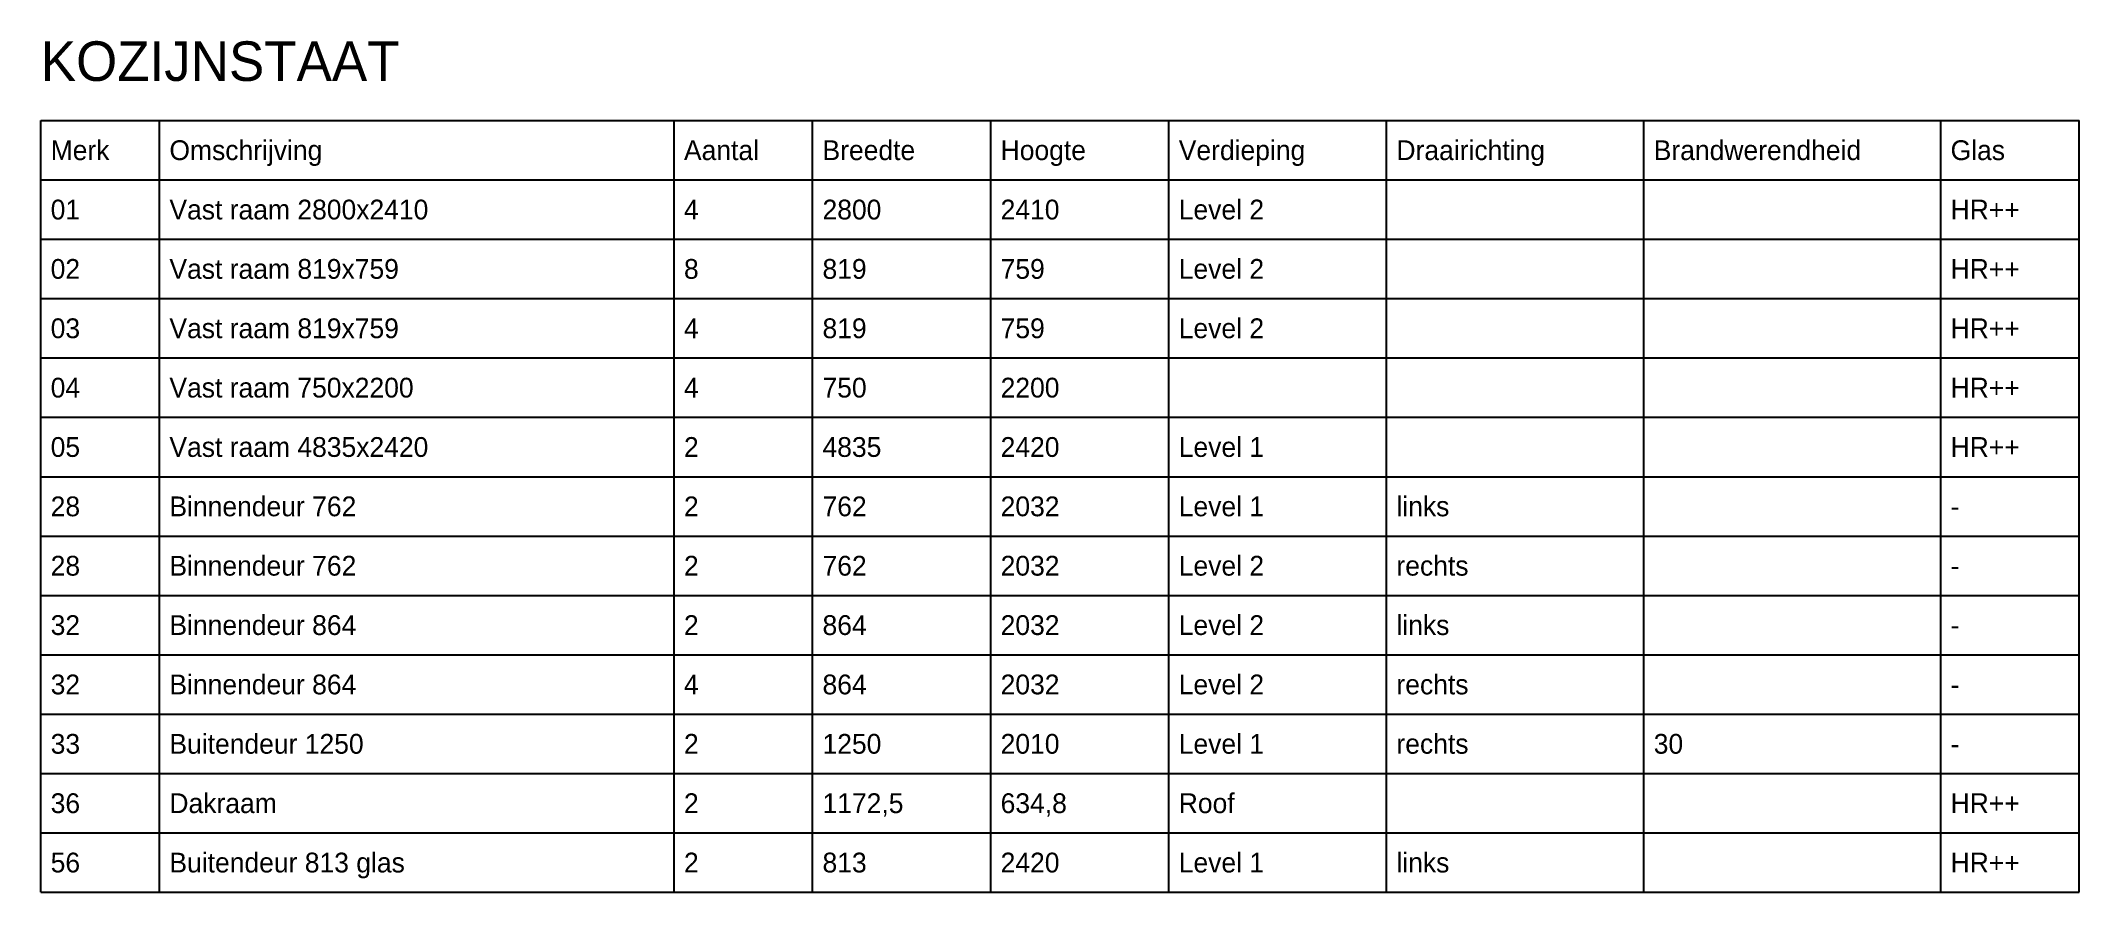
# Model space of a CAD drawing. Header units: millimetres. Extents: x 0 to 10300, y 0 to 4303.
import ezdxf

# ---------------------------------------------------------------- set-up
doc = ezdxf.new("R2010")
doc.units = ezdxf.units.MM
doc.layers.add('STAAT', color=7, linetype='Continuous')

msp = doc.modelspace()

# ---------------------------------------------------------------- linework, layer by layer
at = {"layer": 'STAAT'}
for p, q in [((0, 3900), (10300, 3900)), ((0, 0), (0, 3900)), ((600, 0), (600, 3900)), ((3200, 0), (3200, 3900)), ((3900, 0), (3900, 3900)), ((4800, 0), (4800, 3900)), ((5700, 0), (5700, 3900)), ((6800, 0), (6800, 3900)), ((8100, 0), (8100, 3900)), ((9600, 0), (9600, 3900)), ((10300, 0), (10300, 3900)), ((0, 3600), (10300, 3600)), ((0, 3300), (10300, 3300)), ((0, 3000), (10300, 3000)), ((0, 2700), (10300, 2700)), ((0, 2400), (10300, 2400)), ((0, 2100), (10300, 2100)), ((0, 1800), (10300, 1800)), ((0, 1500), (10300, 1500)), ((0, 1200), (10300, 1200)), ((0, 900), (10300, 900)), ((0, 600), (10300, 600)), ((0, 300), (10300, 300)), ((0, 0), (10300, 0))]:
    msp.add_line(p, q, dxfattribs=at)

# ---------------------------------------------------------------- texts
for s, height, p in [('KOZIJNSTAAT', 200, (0, 4100)), ('Merk', 100, (50, 3700)), ('Omschrijving', 100, (650, 3700)), ('Aantal', 100, (3250, 3700)), ('Breedte', 100, (3950, 3700)), ('Hoogte', 100, (4850, 3700)), ('Verdieping', 100, (5750, 3700)), ('Draairichting', 100, (6850, 3700)), ('Brandwerendheid', 100, (8150, 3700)), ('Glas', 100, (9650, 3700)), ('Level 2', 100, (5750, 3400)), ('01', 100, (50, 3400)), ('Vast raam 2800x2410', 100, (650, 3400)), ('4', 100, (3250, 3400)), ('2800', 100, (3950, 3400)), ('2410', 100, (4850, 3400)), ('HR++', 100, (9650, 3400)), ('02', 100, (50, 3100)), ('Vast raam 819x759', 100, (650, 3100)), ('8', 100, (3250, 3100)), ('819', 100, (3950, 3100)), ('759', 100, (4850, 3100)), ('Level 2', 100, (5750, 3100)), ('HR++', 100, (9650, 3100)), ('03', 100, (50, 2800)), ('Vast raam 819x759', 100, (650, 2800)), ('4', 100, (3250, 2800)), ('819', 100, (3950, 2800)), ('759', 100, (4850, 2800)), ('Level 2', 100, (5750, 2800)), ('HR++', 100, (9650, 2800)), ('04', 100, (50, 2500)), ('Vast raam 750x2200', 100, (650, 2500)), ('4', 100, (3250, 2500)), ('750', 100, (3950, 2500)), ('2200', 100, (4850, 2500)), ('HR++', 100, (9650, 2500)), ('05', 100, (50, 2200)), ('Vast raam 4835x2420', 100, (650, 2200)), ('2', 100, (3250, 2200)), ('4835', 100, (3950, 2200)), ('2420', 100, (4850, 2200)), ('Level 1', 100, (5750, 2200)), ('HR++', 100, (9650, 2200)), ('28', 100, (50, 1900)), ('Binnendeur 762', 100, (650, 1900)), ('2', 100, (3250, 1900)), ('762', 100, (3950, 1900)), ('2032', 100, (4850, 1900)), ('Level 1', 100, (5750, 1900)), ('links', 100, (6850, 1900)), ('-', 100, (9650, 1900)), ('28', 100, (50, 1600)), ('Binnendeur 762', 100, (650, 1600)), ('2', 100, (3250, 1600)), ('762', 100, (3950, 1600)), ('2032', 100, (4850, 1600)), ('Level 2', 100, (5750, 1600)), ('rechts', 100, (6850, 1600)), ('-', 100, (9650, 1600)), ('32', 100, (50, 1300)), ('Binnendeur 864', 100, (650, 1300)), ('2', 100, (3250, 1300)), ('864', 100, (3950, 1300)), ('2032', 100, (4850, 1300)), ('Level 2', 100, (5750, 1300)), ('links', 100, (6850, 1300)), ('-', 100, (9650, 1300)), ('32', 100, (50, 1000)), ('Binnendeur 864', 100, (650, 1000)), ('4', 100, (3250, 1000)), ('864', 100, (3950, 1000)), ('2032', 100, (4850, 1000)), ('Level 2', 100, (5750, 1000)), ('rechts', 100, (6850, 1000)), ('-', 100, (9650, 1000)), ('33', 100, (50, 700)), ('Buitendeur 1250', 100, (650, 700)), ('2', 100, (3250, 700)), ('1250', 100, (3950, 700)), ('2010', 100, (4850, 700)), ('Level 1', 100, (5750, 700)), ('rechts', 100, (6850, 700)), ('30', 100, (8150, 700)), ('-', 100, (9650, 700)), ('36', 100, (50, 400)), ('Dakraam', 100, (650, 400)), ('2', 100, (3250, 400)), ('1172,5', 100, (3950, 400)), ('634,8', 100, (4850, 400)), ('Roof', 100, (5750, 400)), ('HR++', 100, (9650, 400)), ('56', 100, (50, 100)), ('Buitendeur 813 glas', 100, (650, 100)), ('2', 100, (3250, 100)), ('813', 100, (3950, 100)), ('2420', 100, (4850, 100)), ('Level 1', 100, (5750, 100)), ('links', 100, (6850, 100)), ('HR++', 100, (9650, 100))]:
    msp.add_text(s, height=height, dxfattribs=at).set_placement(p)

doc.saveas('drawing.dxf')
